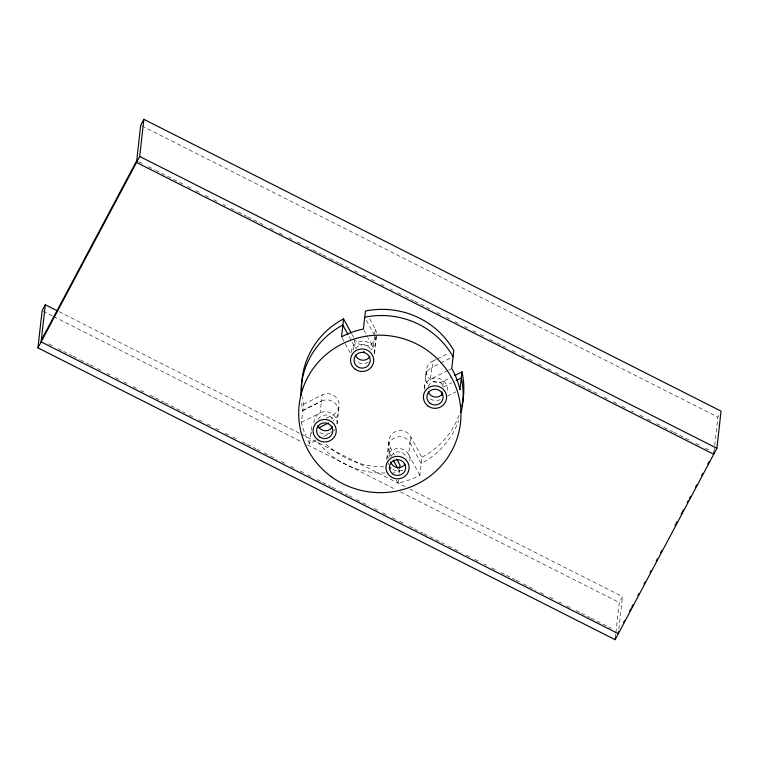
<?xml version="1.0" encoding="UTF-8"?>
<svg xmlns="http://www.w3.org/2000/svg" width="759" height="759" viewBox="0 0 759 759"><rect width="100%" height="100%" fill="white"/><g stroke="black" fill="none" stroke-linecap="round" stroke-linejoin="round"><path stroke-width="0.57" stroke-dasharray="3.79 2.85" d="M315.725 440.543L309.663 443.607A81.156 78.708 6.4 0 1 301.446 422.327L303.458 404.338A81.156 78.708 6.4 0 1 302.139 396.682M309.663 443.607L311.664 425.619M301.494 403.228A81.156 78.708 6.4 0 0 302.765 410.515L321.446 401.103L322.129 394.908A11.594 11.243 6.4 0 1 337.954 400.031A11.594 11.243 6.4 0 1 332.328 415.192L331.873 419.31M330.971 432.839L331.142 431.368M337.072 423.968L339.036 406.444M354.462 338.998L354.055 345.734L348.324 335.108M353.599 350.231L354.092 345.81A11.594 11.243 6.4 0 0 355.98 348.353M374.472 336.531L373.276 347.243L368.333 338.106M374.69 334.387L375.288 329.226L368.172 316.095M374.538 353.533L376.388 336.987M386.872 458.569L388.931 440.229M388.143 464.859L388.38 462.715M388.864 458.436L390.173 446.947A11.594 11.243 6.4 0 1 395.325 431.624A11.594 11.243 6.4 0 1 410.98 437.184L421.871 457.307L419.879 475.267A81.156 78.708 6.4 0 1 398.001 483.094L396.359 480.067M398.001 483.094L398.361 479.878M399.082 473.455L399.651 468.227M410.98 437.184L410.287 443.36L410.021 442.829L421.198 463.474A81.156 78.708 6.4 0 0 458.702 420.505M424.338 388.143L426.406 369.737M436.207 359.424L433.114 360.99L432.421 367.166L431.843 367.441L439.651 363.514M442.734 386.416L443.303 381.255L451.614 377.081M615.397 637.361L615.786 633.879M615.919 632.721L619.306 602.542L622.484 596.565L410.002 489.138M618.841 629.059L622.484 596.565M713.963 451.928L717.872 417.118L718.934 415.116M375.269 329.235L375.288 329.226A11.594 11.243 6.4 0 1 370.79 344.216A11.594 11.243 6.4 0 1 355.174 340.307M303.458 404.338L322.139 394.927M302.765 410.515L321.446 401.103M301.446 422.327L320.165 412.868L321.484 401.084A11.594 11.243 6.4 0 1 336.854 405.467A11.594 11.243 6.4 0 1 333.192 420.543M437.241 358.903L448.607 353.163M326.133 418.323L332.328 415.192M440.685 362.992L453.076 356.711M447.706 370.544L430.438 379.263L431.767 367.479A11.594 11.243 6.4 0 0 428.854 385.183M448.711 370.031L451.747 368.504M323.818 436.453L329.88 433.389A11.594 11.243 6.4 0 1 318.913 432.07M443.664 386.919L451.947 382.716M447.516 396.075L455.817 391.881M390.154 446.956L394.528 455.03M389.462 453.123L391.122 456.15M141.734 125.833L717.872 417.118M138.821 161.819L143.053 163.953M148.337 166.629L154.675 169.836M155.737 170.367L183.223 184.266M187.454 186.401L190.623 188.004M195.907 190.68L200.139 192.814M205.423 195.49L208.592 197.093M213.877 199.759L217.046 201.363M223.393 204.569L225.508 205.642M230.793 208.317L237.131 211.524M238.193 212.055L246.647 216.334M247.709 216.865L265.678 225.954M269.91 228.089L275.194 230.764M279.416 232.899L282.595 234.503M288.932 237.709L292.101 239.313M297.386 241.988L300.564 243.592M305.849 246.258L312.186 249.464M313.249 250.005L321.702 254.274M322.765 254.815L329.102 258.022M330.165 258.553L338.618 262.832M339.671 263.364L350.25 268.705M354.472 270.849L357.65 272.453M362.935 275.119L367.157 277.263M371.388 279.397L374.557 281.001M380.904 284.208L384.073 285.811M390.42 289.018L392.536 290.09M397.82 292.756L404.158 295.963M405.221 296.503L413.674 300.773M414.727 301.314L432.706 310.393M436.928 312.537L442.212 315.203M446.444 317.347L449.613 318.951M454.897 321.617L459.129 323.761M464.413 326.427L467.591 328.03M472.876 330.706L476.045 332.309M480.276 334.444L484.498 336.588M489.783 339.254L496.13 342.461M497.183 343.002L505.646 347.271M511.983 350.478L517.268 353.153M521.499 355.288L524.668 356.891M528.9 359.035L534.184 361.701M538.416 363.846L541.584 365.449M547.932 368.656L551.1 370.259M555.332 372.394L559.554 374.529M564.838 377.204L571.185 380.411M572.239 380.942L580.701 385.221M581.755 385.752L597.618 393.769M603.955 396.976L609.24 399.651M613.471 401.786L616.64 403.39M621.925 406.065L626.156 408.2M631.441 410.875L633.556 411.947M639.894 415.154L643.072 416.757M647.294 418.892L651.526 421.027M656.81 423.702L663.157 426.909M664.21 427.44L672.673 431.719M673.726 432.25L691.696 441.34M695.927 443.474L701.212 446.15M705.443 448.284L708.612 449.888M59.041 311.693L300.061 433.55M301.124 434.082L404.718 486.462M43.178 311.266L52.684 316.076M53.747 316.607L302.167 442.203M307.452 444.878L396.255 489.773M400.477 491.908L619.306 602.542M48.728 343.931L52.95 346.066M58.234 348.742L62.466 350.876M63.528 351.408L71.982 355.686M73.035 356.218L79.382 359.424M80.435 359.965L88.898 364.235M89.951 364.775L93.12 366.379M97.351 368.513L102.636 371.189M106.867 373.324L110.036 374.927M115.321 377.603L119.552 379.737M123.783 381.872L126.952 383.475M133.299 386.682L136.468 388.285M140.69 390.43L144.922 392.564M150.206 395.24L154.438 397.374M155.491 397.906L163.953 402.185M165.007 402.716L185.092 412.877M189.323 415.012L194.608 417.687M198.839 419.822L202.008 421.425M207.292 424.101L211.524 426.235M215.746 428.37L219.977 430.514M225.262 433.18L228.44 434.784M232.662 436.928L236.893 439.063M242.178 441.738L246.409 443.873M247.462 444.404L255.925 448.683M256.978 449.214L260.147 450.818M264.379 452.962L277.063 459.375M281.295 461.51L286.579 464.185M290.811 466.32L293.98 467.923M300.317 471.13L303.496 472.734M307.718 474.868L311.949 477.013M317.234 479.679L321.465 481.823M322.518 482.354L330.981 486.633M332.034 487.164L338.381 490.371M339.434 490.902L347.888 495.181M348.95 495.712L352.119 497.316M356.351 499.46L361.635 502.126M362.688 502.667L369.035 505.874M374.32 508.539L378.551 510.684M382.773 512.818L385.952 514.422M392.289 517.629L395.458 519.232M399.689 521.367L403.921 523.511M409.205 526.177L413.437 528.321M414.49 528.852L422.943 533.131M424.006 533.662L444.091 543.814M448.313 545.958L453.607 548.624M454.66 549.165L461.007 552.372M466.292 555.038L470.514 557.182M474.745 559.317L478.976 561.451M484.261 564.127L486.377 565.199M491.661 567.865L495.893 570.009M501.177 572.675L505.399 574.819M506.462 575.35L514.915 579.629M515.978 580.161L519.147 581.764M523.378 583.899L536.063 590.312M540.285 592.456L545.569 595.122M549.801 597.267L552.969 598.87M559.317 602.077L561.432 603.139M566.717 605.815L570.948 607.95M576.233 610.625L580.455 612.76M581.517 613.3L589.971 617.57M591.033 618.111L611.118 628.262M443.303 381.255L443.313 381.274A11.594 11.243 6.4 0 1 427.488 376.151A11.594 11.243 6.4 0 1 433.114 360.99M366.369 320.251L374.045 334.396M363.95 330.023L367.783 337.1M351.74 333.96L353.912 337.992M419.879 475.267L408.646 454.508L409.964 442.725A11.594 11.243 6.4 0 0 394.329 437.952A11.594 11.243 6.4 0 0 389.462 453.076M342.1 337.878L350.487 353.39M398.209 469.29L399.329 471.311A81.156 78.708 6.4 0 1 393.447 472.297M459.015 415.353A81.156 78.708 6.4 0 1 421.871 457.307M383.902 466.832A81.156 78.708 6.4 0 1 325.194 443.228M385.297 472.961A81.156 78.708 6.4 0 1 318.002 442.193M312.025 433.598A81.156 78.708 6.4 0 1 310.981 431.814M402.915 470.115A11.594 11.243 6.4 0 1 391.824 468.929M386.824 459.707A11.594 11.243 6.4 0 1 399.528 448.531A11.594 11.243 6.4 0 1 409.775 462.013M424.29 389.282A11.594 11.243 6.4 0 1 437.526 378.105A11.594 11.243 6.4 0 1 446.966 392.593M440.305 399.661A11.594 11.243 6.4 0 1 429.262 398.428M375.031 336.37A11.594 11.243 6.4 0 1 370.658 350.06M391.008 456.444A8.112 7.875 6.4 0 1 406.397 458.37M428.256 386.483A8.112 7.875 6.4 0 1 443.673 387.099M368.438 362.356A11.594 11.243 6.4 0 1 355.487 360.904M351.408 352.375A11.594 11.243 6.4 0 1 364.111 341.199A11.594 11.243 6.4 0 1 374.367 354.671M355.98 348.39A8.112 7.875 6.4 0 1 370.809 350.316M335.061 429.338A11.594 11.243 6.4 0 1 333.581 431.027M313.941 422.934A11.594 11.243 6.4 0 1 326.579 411.682A11.594 11.243 6.4 0 1 336.901 425.106M318.23 419.395A8.112 7.875 6.4 0 1 333.486 421.387"/><path stroke-width="1.14" d="M713.963 451.928L713.707 454.252L136.516 162.435L140.681 125.301L143.859 119.315L721.05 411.131L716.885 448.275L615.141 639.685L37.95 347.869L42.115 310.725L45.293 304.748L56.925 310.63M45.293 304.748L41.128 341.882L618.319 633.699L618.576 631.384M37.95 347.869L139.694 156.458L143.859 119.315M351.189 332.954L343.571 318.865L341.541 336.844A81.156 78.708 6.4 0 1 363.409 329.008L364.728 317.224M331.465 428.418L331.711 426.216M399.651 468.227L400.002 465.134L396.72 459.072M441.729 394.955L442.089 391.739M453.076 356.711A81.156 78.708 6.4 0 0 364.747 317.215L365.44 311.048A81.156 78.708 6.4 0 1 453.778 350.554L451.747 368.504A81.156 78.708 6.4 0 1 459.963 389.784L461.984 371.844L454.726 375.506M615.141 639.685L615.397 637.361M41.328 340.184L136.705 160.747M623.509 622.617L624.619 620.53M629.609 611.137L630.71 609.05M631.82 606.963L632.93 604.876M637.921 595.492L639.031 593.405M644.021 584.013L645.131 581.925M650.121 572.542L651.231 570.455M656.222 561.062L657.332 558.975M660.662 552.713L661.772 550.626M675.083 525.589L677.294 521.414M681.174 514.118L683.394 509.944M687.274 502.638L688.385 500.551M689.495 498.464L690.605 496.377M695.595 486.993L696.705 484.906M701.696 475.513L702.806 473.426M707.796 464.034L708.906 461.956M319.074 427.734L328.543 422.924M456.102 380.638L461.292 378.001A81.156 78.708 6.4 0 1 461.13 412.26M139.694 156.458L716.885 448.275M347.897 334.358L342.859 325.051A81.156 78.708 6.4 0 0 300.925 395.629M393.295 460.201L397.688 468.275M461.984 371.844A81.156 78.708 6.4 0 1 461.823 406.093M301.665 390.724A81.156 78.708 6.4 0 1 343.571 318.865M364.453 351.844A11.594 11.243 6.4 0 1 363.276 351.796M390.904 468.237A11.594 11.243 6.4 0 1 390.069 467.478M404.974 464.394A8.112 7.875 6.4 0 1 390.6 461.795M442.82 393.361A8.112 7.875 6.4 0 1 428.294 391.976M370.012 356.379A8.112 7.875 6.4 0 1 355.421 355.127M332.499 426.956A8.112 7.875 6.4 0 1 317.945 425.619M331.285 476.68A81.156 78.708 6.4 0 0 460.39 423.702A81.156 78.708 6.4 0 0 347.802 341.351A81.156 78.708 6.4 0 0 331.285 476.68M430.173 403.39A8.112 7.875 6.4 0 0 443.057 398.039A8.112 7.875 6.4 0 0 431.767 389.851A8.112 7.875 6.4 0 0 430.173 403.39M357.29 366.54A8.112 7.875 6.4 0 0 370.183 361.199A8.112 7.875 6.4 0 0 358.893 353.001A8.112 7.875 6.4 0 0 357.29 366.54M319.814 437.032A8.112 7.875 6.4 0 0 332.708 431.681A8.112 7.875 6.4 0 0 321.418 423.494A8.112 7.875 6.4 0 0 319.814 437.032M392.697 473.872A8.112 7.875 6.4 0 0 405.591 468.531A8.112 7.875 6.4 0 0 394.3 460.333A8.112 7.875 6.4 0 0 392.697 473.872M355.184 369.206A11.594 11.243 6.4 0 0 373.627 361.645A11.594 11.243 6.4 0 0 357.546 349.88A11.594 11.243 6.4 0 0 355.184 369.206M317.717 439.698A11.594 11.243 6.4 0 0 336.161 432.137A11.594 11.243 6.4 0 0 320.08 420.372A11.594 11.243 6.4 0 0 317.717 439.698M390.591 476.548A11.594 11.243 6.4 0 0 409.035 468.977A11.594 11.243 6.4 0 0 392.953 457.212A11.594 11.243 6.4 0 0 390.591 476.548M428.067 406.056A11.594 11.243 6.4 0 0 446.51 398.494A11.594 11.243 6.4 0 0 430.429 386.729A11.594 11.243 6.4 0 0 428.067 406.056"/></g></svg>
